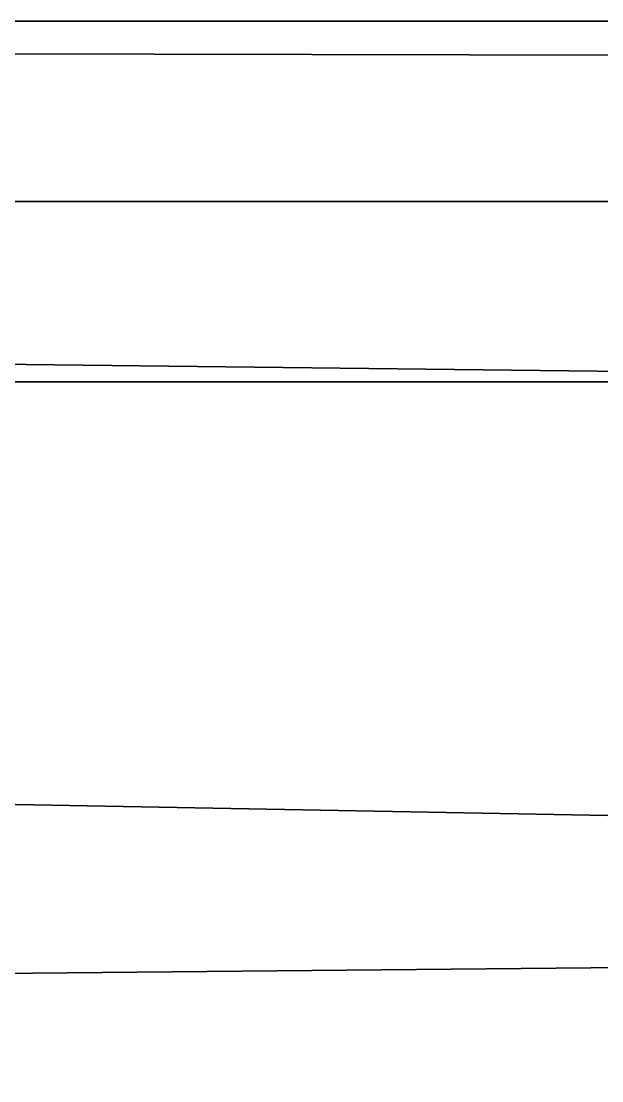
# Model space of a CAD drawing. Header units: millimetres. Extents: x 0 to 520, y -2 to 382.
# Drawn here: x 123.29 to 126.51, y 376.13 to 382 of the extents above; entities that cross this region are included whole.
import ezdxf

# ---------------------------------------------------------------- set-up
doc = ezdxf.new("R2010")
doc.units = ezdxf.units.MM

msp = doc.modelspace()

# ---------------------------------------------------------------- linework, layer by layer
at = {"layer": 'BRASS', "color": 52}
for points in [[(474, 381, 13.8), (46, 382, 13.8), (474, 382, 13.8)], [(474, 381, 13.8), (46, 381, 13.8), (46, 382, 13.8)], [(46, 382, 76.2), (474, 381, 76.2), (474, 382, 76.2)], [(46, 381, 76.2), (474, 381, 76.2), (46, 382, 76.2)], [(46, 382, 13.8), (474, 382, 76.2), (474, 382, 13.8)], [(46, 382, 13.8), (46, 382, 76.2), (474, 382, 76.2)], [(46, 381, 77), (474, 376, 77), (474, 381, 77)], [(46, 376, 77), (474, 376, 77), (46, 381, 77)], [(46, 381, 76.2), (46, 381, 77), (474, 381, 77)], [(46, 381, 76.2), (474, 381, 77), (474, 381, 76.2)], [(46, 381, 13.8), (474, 381, 13.8), (474, 381, 13)], [(46, 381, 13), (46, 381, 13.8), (474, 381, 13)], [(474, 376, 13), (46, 381, 13), (474, 381, 13)], [(474, 376, 13), (46, 376, 13), (46, 381, 13)], [(520, 380, 98), (0, 380, 98), (10, 370, 98)], [(520, 380, 90), (0, 380, 90), (0, 380, 98)], [(520, 380, 98), (520, 380, 90), (0, 380, 98)], [(0, 380, 90), (520, 380, 90), (20.5, 359.5, 90)], [(520, 380, 98), (10, 370, 98), (510, 370, 98)], [(20.5, 359.5, 90), (520, 380, 90), (499.5, 359.5, 90)]]:
    msp.add_3dface(points, dxfattribs=at)
at = {"layer": 'TEAK', "color": 34}
for points in [[(46, 380, 77.3), (0, 380, 90), (474, 380, 77.3)], [(474, 380, 77.3), (0, 380, 90), (520, 380, 90)], [(520, 380), (0, 380), (474, 380, 12.7)], [(474, 380, 12.7), (0, 380), (46, 380, 12.7)], [(20, 360), (0, 380), (500, 360)], [(500, 360), (0, 380), (520, 380)], [(0, 380, 90), (20, 370.5, 90), (500, 370.5, 90)], [(0, 380, 90), (500, 370.5, 90), (520, 380, 90)], [(474, 376, 77.3), (46, 376, 77.3), (474, 380, 77.3)], [(474, 380, 77.3), (46, 376, 77.3), (46, 380, 77.3)], [(46, 376, 12.7), (474, 376, 12.7), (474, 380, 12.7)], [(46, 376, 12.7), (474, 380, 12.7), (46, 380, 12.7)]]:
    msp.add_3dface(points, dxfattribs=at)

doc.saveas('drawing.dxf')
